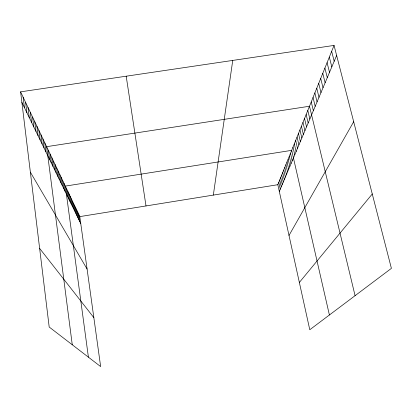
<?xml version="1.0" encoding="UTF-8"?>
<svg xmlns="http://www.w3.org/2000/svg" width="412" height="412" viewBox="0 0 412 412"><rect width="100%" height="100%" fill="white"/><g stroke="black" fill="none" stroke-linecap="round" stroke-linejoin="round"><path stroke-width="0.62" d="M213.334 195.092L232.744 60.42M334.05 45.418L391.4 268.367L309.778 329.744L277.827 184.7L334.05 45.418L20.6 91.84L49.193 327.025L100.646 366.582L79.799 216.614L20.6 91.84M279.315 191.446L336.635 55.455M289.008 235.453L353.676 121.715M299.359 282.441L372.268 193.985M79.799 216.614L277.827 184.7M39.634 248.405L93.843 317.637M30.364 172.165L87.087 269.046M21.882 102.397L80.767 223.577M331.655 51.351L334.189 61.259M329.332 57.103L331.815 66.883M327.082 62.686L329.518 72.337M324.898 68.098L327.288 77.626M322.776 73.351L325.125 82.766M320.716 78.455L323.018 87.751M318.713 83.415L320.979 92.597M316.766 88.235L318.991 97.304M314.876 92.921L317.065 101.882M313.038 97.479L315.185 106.337M311.245 101.919L313.362 110.674M355.077 295.682L309.5 106.239L46.618 146.672L72.26 344.756M307.805 110.442L309.85 118.996M306.152 114.541L308.166 122.997M304.54 118.532L306.523 126.896M302.969 122.426L304.921 130.692M301.435 126.216L303.361 134.4M299.941 129.919L301.836 138.01M298.484 133.534L300.353 141.537M297.062 137.057L298.901 144.978M295.672 140.497L297.485 148.335M294.312 143.86L296.104 151.616M292.989 147.146L294.755 154.819M329.399 314.989L291.696 150.349L65.323 186.106L88.405 357.168M290.491 153.336L292.206 160.86M289.312 156.256L291.006 163.708M288.158 159.114L289.832 166.494M287.025 161.911L288.678 169.224M285.923 164.656L287.555 171.897M284.836 167.339L286.448 174.518M283.775 169.971L285.367 177.083M282.735 172.546L284.311 179.596M281.715 175.074L283.271 182.063M280.716 177.551L282.251 184.478M279.733 179.982L281.252 186.847M278.769 182.362L280.273 189.17M126.19 76.199L146.008 205.943M78.816 214.544L79.794 221.568M77.817 212.432L78.795 219.524M76.792 210.275L77.78 217.433M75.751 208.081L76.745 215.306M74.685 205.835L75.69 213.128M73.604 203.549L74.613 210.908M72.491 201.21L73.511 208.642M71.364 198.826L72.388 206.33M70.205 196.39L71.24 203.966M69.025 193.903L70.066 201.55M67.82 191.359L68.866 199.084M66.584 188.763L67.64 196.565M63.968 183.247L65.039 191.214M62.578 180.317L63.659 188.372M61.156 177.32L62.248 185.462M59.699 174.25L60.796 182.48M58.205 171.104L59.313 179.426M56.676 167.875L57.793 176.295M55.105 164.568L56.228 173.081M53.498 161.174L54.626 169.785M51.845 157.688L52.983 166.402M50.146 154.114L51.299 162.931M48.405 150.442L49.564 159.362M44.779 142.794L45.953 151.935M42.889 138.813L44.074 148.062M40.943 134.714L42.137 144.082M38.944 130.501L40.149 139.987M36.884 126.16L38.1 135.769M34.763 121.695L35.988 131.428M32.584 117.09L33.815 126.958M30.334 112.352L31.575 122.343M28.011 107.46L29.267 117.59M25.621 102.418L26.883 112.687M23.149 97.211L24.421 107.625"/></g></svg>
